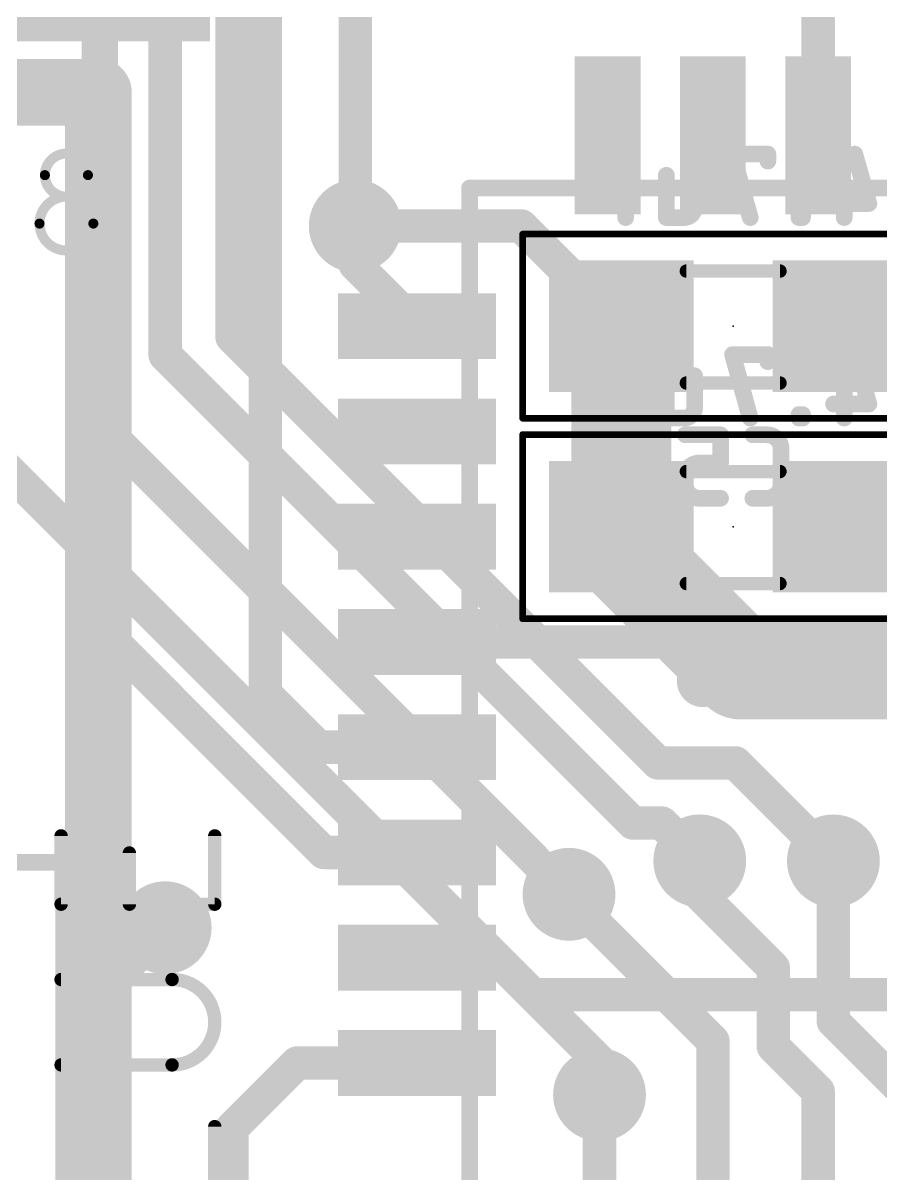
# Model space of a CAD drawing. Extents: x -0.3 to 81.4, y -1.5 to 30.2.
# Drawn here: x 28.89 to 35.41, y 6.26 to 15 of the extents above; entities that cross this region are included whole.
import ezdxf

# ---------------------------------------------------------------- set-up
doc = ezdxf.new("R2010")
doc.units = 0
for name, color, linetype in [('1', 12, 'CONTINUOUS'), ('16', 132, 'CONTINUOUS'), ('18', 110, 'CONTINUOUS'), ('24', 53, 'CONTINUOUS'), ('25', 253, 'CONTINUOUS'), ('26', 253, 'CONTINUOUS'), ('27', 253, 'CONTINUOUS'), ('28', 253, 'CONTINUOUS'), ('40', 132, 'CONTINUOUS'), ('49', 253, 'CONTINUOUS'), ('51', 253, 'CONTINUOUS'), ('52', 253, 'CONTINUOUS')]:
    doc.layers.add(name, color=color, linetype=linetype)

# ---------------------------------------------------------------- blocks, each defined once
blk = doc.blocks.new('RECT')
blk.add_solid([(-0.5, -0.5), (0.5, -0.5), (-0.5, 0.5), (0.5, 0.5)])
blk = doc.blocks.new('ROUNDV')
at = {"const_width": 0.5}
blk.add_lwpolyline([(0, -0.25, 1), (0, 0.25, 1), (0, -0.25)], format="xyb", dxfattribs=at)

msp = doc.modelspace()

# ---------------------------------------------------------------- linework, layer by layer
at = {"layer": '1'}
for points, const_width in [([(30.734, 9.906), (30.734, 18.542)], 0.254), ([(34.936, 14.15), (34.936, 15.356)], 0.254), ([(29.464, 10.414), (29.464, 15.24)], 0.254), ([(29.464, 14.478), (11.938, 14.478)], 0.508), ([(29.464, 0), (29.464, 14.478)], 0.508), ([(31.417, 13.462), (31.417, 13.169)], 0.254), ([(31.417, 13.169), (31.886, 12.7)], 0.254), ([(31.178, 8.7), (29.464, 10.414)], 0.254), ([(35.954, 10.3), (31.886, 10.3)], 0.254), ([(31.14, 9.5), (30.734, 9.906)], 0.254), ([(31.886, 9.5), (31.14, 9.5)], 0.254), ([(31.886, 8.7), (31.178, 8.7)], 0.254), ([(34.036, 8.382), (34.036, 8.636)], 0.254), ([(35.052, 7.4161), (35.052, 8.636)], 0.254), ([(34.136, 7.266), (33.02, 8.382)], 0.254), ([(33.02, 8.382), (33.042, 8.382)], 0.254), ([(34.5948, 7.8232), (34.036, 8.382)], 0.254), ([(29.464, 7.62), (29.972, 8.128)], 0.254), ([(32.486, 7.9), (31.886, 7.9)], 0.254), ([(33.274, 7.112), (32.486, 7.9)], 0.254), ([(34.5948, 7.2267), (34.5948, 7.8232)], 0.254), ([(29.464, 4.572), (29.464, 7.62)], 0.254), ([(35.5311, 6.937), (35.052, 7.4161)], 0.254), ([(34.136, 5.65), (34.136, 7.266)], 0.254), ([(34.936, 6.8855), (34.5948, 7.2267)], 0.254), ([(30.976, 7.1), (30.48, 6.604)], 0.254), ([(31.886, 7.1), (30.976, 7.1)], 0.254), ([(33.274, 6.858), (33.274, 7.112)], 0.254), ([(34.936, 5.65), (34.936, 6.8855)], 0.254), ([(35.989, 6.937), (35.5311, 6.937)], 0.254), ([(30.48, 6.604), (30.48, 4.826)], 0.254)]:
    msp.add_lwpolyline(points, dxfattribs=dict(at, const_width=const_width))
for points, const_width in [([(29.591, 14.478, 1), (29.337, 14.478)], 0.254), ([(29.464, 14.351, 1), (29.464, 14.605)], 0.254), ([(34.8725, 14.15, 1), (34.9995, 14.15)], 0.127), ([(31.4805, 13.462, 1), (31.3535, 13.462)], 0.127), ([(31.4619, 13.2139, 1), (31.3721, 13.1241)], 0.127), ([(31.3535, 13.169, 1), (31.4805, 13.169)], 0.127), ([(31.8411, 12.6551, 1), (31.9309, 12.7449)], 0.127), ([(29.5089, 10.4589, 1), (29.4191, 10.3691)], 0.127), ([(29.4005, 10.414, 1), (29.5275, 10.414)], 0.127), ([(31.886, 10.3635, 1), (31.886, 10.2365)], 0.127), ([(30.7789, 9.9509, 1), (30.6891, 9.8611)], 0.127), ([(30.6705, 9.906, 1), (30.7975, 9.906)], 0.127), ([(31.14, 9.5635, 1), (31.14, 9.4365)], 0.127), ([(31.886, 9.4365, 1), (31.886, 9.5635)], 0.127), ([(31.0951, 9.4551, 1), (31.1849, 9.5449)], 0.127), ([(31.178, 8.7635, 1), (31.178, 8.6365)], 0.127), ([(31.1331, 8.6551, 1), (31.2229, 8.7449)], 0.127), ([(31.886, 8.6365, 1), (31.886, 8.7635)], 0.127), ([(34.0995, 8.636, 1), (33.9725, 8.636)], 0.127), ([(35.1155, 8.636, 1), (34.9885, 8.636)], 0.127), ([(33.0649, 8.4269, 1), (32.9751, 8.3371)], 0.127), ([(33.02, 8.4455, 1), (33.02, 8.3185)], 0.127), ([(33.042, 8.3185, 1), (33.042, 8.4455)], 0.127), ([(34.0809, 8.4269, 1), (33.9911, 8.3371)], 0.127), ([(33.9725, 8.382, 1), (34.0995, 8.382)], 0.127), ([(30.0169, 8.0831, 1), (29.9271, 8.1729)], 0.127), ([(31.886, 7.9635, 1), (31.886, 7.8365)], 0.127), ([(32.5309, 7.9449, 1), (32.4411, 7.8551)], 0.127), ([(32.486, 7.8365, 1), (32.486, 7.9635)], 0.127), ([(34.6583, 7.8232, 1), (34.5313, 7.8232)], 0.127), ([(34.5499, 7.7783, 1), (34.6397, 7.8681)], 0.127), ([(29.5275, 7.62, 1), (29.4005, 7.62)], 0.127), ([(29.4191, 7.6649, 1), (29.5089, 7.5751)], 0.127), ([(35.0969, 7.461, 1), (35.0071, 7.3712)], 0.127), ([(34.9885, 7.4161, 1), (35.1155, 7.4161)], 0.127), ([(34.1995, 7.266, 1), (34.0725, 7.266)], 0.127), ([(34.0911, 7.2211, 1), (34.1809, 7.3109)], 0.127), ([(34.6397, 7.2716, 1), (34.5499, 7.1818)], 0.127), ([(34.5313, 7.2267, 1), (34.6583, 7.2267)], 0.127), ([(30.976, 7.1635, 1), (30.976, 7.0365)], 0.127), ([(31.0209, 7.0551, 1), (30.9311, 7.1449)], 0.127), ([(31.886, 7.0365, 1), (31.886, 7.1635)], 0.127), ([(33.3375, 7.112, 1), (33.2105, 7.112)], 0.127), ([(33.2291, 7.0671, 1), (33.3189, 7.1569)], 0.127), ([(34.9995, 6.8855, 1), (34.8725, 6.8855)], 0.127), ([(35.5311, 7.0005, 1), (35.5311, 6.8735)], 0.127), ([(33.2105, 6.858, 1), (33.3375, 6.858)], 0.127), ([(34.8911, 6.8406, 1), (34.9809, 6.9304)], 0.127), ([(30.5435, 6.604, 1), (30.4165, 6.604)], 0.127), ([(30.4351, 6.6489, 1), (30.5249, 6.5591)], 0.127)]:
    msp.add_lwpolyline(points, format="xyb", dxfattribs=dict(at, const_width=const_width))
at = {"layer": '16'}
for points, const_width in [([(29.972, 18.668), (29.972, 12.4804)], 0.254), ([(30.48, 12.619), (30.48, 17.78)], 0.254), ([(31.417, 13.462), (31.417, 17.193)], 0.254), ([(29.486, 11.938), (29.486, 16.996)], 0.254), ([(25.334, 15.052), (32.766, 7.62)], 0.254), ([(32.678, 13.462), (31.417, 13.462)], 0.254), ([(33.44, 12.7), (32.678, 13.462)], 0.254), ([(33.44, 12.7), (33.44, 11.176)], 0.762), ([(33.7184, 9.3806), (30.48, 12.619)], 0.254), ([(29.972, 12.4804), (30.0064, 12.446)], 0.254), ([(33.529, 8.9234), (30.0064, 12.446)], 0.254), ([(33.042, 8.382), (29.486, 11.938)], 0.254), ([(33.44, 10.9998), (33.44, 11.176)], 0.762), ([(34.348, 10.0918), (33.44, 10.9998)], 0.762), ([(35.932, 10.0918), (34.348, 10.0918)], 0.762), ([(34.3074, 9.3806), (33.7184, 9.3806)], 0.254), ([(35.052, 8.636), (34.3074, 9.3806)], 0.254), ([(33.7486, 8.9234), (33.529, 8.9234)], 0.254), ([(34.036, 8.636), (33.7486, 8.9234)], 0.254), ([(32.766, 7.62), (35.814, 7.62)], 0.254), ([(33.274, 4.826), (33.274, 6.858)], 0.254)]:
    msp.add_lwpolyline(points, dxfattribs=dict(at, const_width=const_width))
for points, const_width in [([(31.417, 13.5255, 1), (31.417, 13.3985)], 0.127), ([(32.7229, 13.5069, 1), (32.6331, 13.4171)], 0.127), ([(32.678, 13.3985, 1), (32.678, 13.5255)], 0.127), ([(31.3535, 13.462, 1), (31.4805, 13.462)], 0.127), ([(33.6305, 12.7, 1), (33.2495, 12.7)], 0.381), ([(33.3951, 12.6551, 1), (33.4849, 12.7449)], 0.127), ([(30.5249, 12.6639, 1), (30.4351, 12.5741)], 0.127), ([(30.0169, 12.5253, 1), (29.9271, 12.4355)], 0.127), ([(30.4165, 12.619, 1), (30.5435, 12.619)], 0.127), ([(29.9085, 12.4804, 1), (30.0355, 12.4804)], 0.127), ([(30.0513, 12.4909, 1), (29.9615, 12.4011)], 0.127), ([(29.9615, 12.4011, 1), (30.0513, 12.4909)], 0.127), ([(29.5309, 11.9829, 1), (29.4411, 11.8931)], 0.127), ([(29.4225, 11.938, 1), (29.5495, 11.938)], 0.127), ([(33.6305, 11.176, 1), (33.2495, 11.176)], 0.381), ([(33.5747, 11.1345, 1), (33.3053, 10.8651)], 0.381), ([(33.2495, 11.176, 1), (33.6305, 11.176)], 0.381), ([(33.2495, 10.9998, 1), (33.6305, 10.9998)], 0.381), ([(34.348, 10.2823, 1), (34.348, 9.9013)], 0.381), ([(34.2133, 9.9571, 1), (34.4827, 10.2265)], 0.381), ([(33.7184, 9.4441, 1), (33.7184, 9.3171)], 0.127), ([(33.6735, 9.3357, 1), (33.7633, 9.4255)], 0.127), ([(34.3523, 9.4255, 1), (34.2625, 9.3357)], 0.127), ([(34.3074, 9.3171, 1), (34.3074, 9.4441)], 0.127), ([(33.529, 8.9869, 1), (33.529, 8.8599)], 0.127), ([(33.4841, 8.8785, 1), (33.5739, 8.9683)], 0.127), ([(33.7935, 8.9683, 1), (33.7037, 8.8785)], 0.127), ([(33.7486, 8.8599, 1), (33.7486, 8.9869)], 0.127), ([(33.9911, 8.5911, 1), (34.0809, 8.6809)], 0.127), ([(35.0071, 8.5911, 1), (35.0969, 8.6809)], 0.127), ([(32.9971, 8.3371, 1), (33.0869, 8.4269)], 0.127), ([(32.766, 7.6835, 1), (32.766, 7.5565)], 0.127), ([(32.7211, 7.5751, 1), (32.8109, 7.6649)], 0.127), ([(33.3375, 6.858, 1), (33.2105, 6.858)], 0.127)]:
    msp.add_lwpolyline(points, format="xyb", dxfattribs=dict(at, const_width=const_width))
at = {"layer": '24'}
for p in [(34.29, 12.7), (34.29, 11.176)]:
    msp.add_point(p, dxfattribs=at)
at = {"layer": '25'}
for points, const_width in [([(29.385, 13.8482, 1), (29.0576, 13.8482)], 0.0762), ([(29.0766, 13.8482, 1), (29.0385, 13.8482)], 0.0381), ([(29.0576, 13.8482, 1), (29.385, 13.8482)], 0.0762), ([(29.0386, 13.8482, 1), (29.0767, 13.8482)], 0.0381), ([(29.404, 13.8482, 1), (29.3659, 13.8482)], 0.0381), ([(29.3659, 13.8482, 1), (29.404, 13.8482)], 0.0381), ([(29.4259, 13.4799, 1), (29.0167, 13.4799)], 0.0762), ([(29.0357, 13.4799, 1), (28.9976, 13.4799)], 0.0381), ([(28.9976, 13.4799, 1), (29.0357, 13.4799)], 0.0381), ([(29.0167, 13.4799, 1), (29.4259, 13.4799)], 0.0762), ([(29.4068, 13.4799, 1), (29.4449, 13.4799)], 0.0381), ([(29.445, 13.4799, 1), (29.4069, 13.4799)], 0.0381)]:
    msp.add_lwpolyline(points, format="xyb", dxfattribs=dict(at, const_width=const_width))
at = {"layer": '26', "const_width": 0.127}
for points in [[(34.194, 11.8745), (33.9259, 11.8745)], [(34.194, 11.66), (34.194, 11.8745)], [(34.5468, 11.8745), (34.4396, 11.8745)], [(34.6541, 11.4991), (34.6541, 11.7673)], [(34.0332, 11.66), (34.194, 11.66)], [(33.9259, 11.4991), (33.9259, 11.5528)], [(34.194, 11.3919), (34.0332, 11.3919)], [(34.4396, 11.3919), (34.5468, 11.3919)], [(34.5468, 10.3505), (34.4396, 10.3505)], [(34.6541, 9.9751), (34.6541, 10.2433)], [(34.194, 10.136), (34.0332, 10.136)], [(34.194, 10.002), (34.194, 10.136)], [(33.9259, 10.0288), (33.9259, 10.002)], [(34.4396, 9.8679), (34.5468, 9.8679)]]:
    msp.add_lwpolyline(points, dxfattribs=at)
at = {"layer": '26'}
for points, const_width in [([(33.9259, 11.9063, 1), (33.9259, 11.8428)], 0.0635), ([(34.2258, 11.8745, 1), (34.1623, 11.8745)], 0.0635), ([(34.194, 11.8428, 1), (34.194, 11.9063)], 0.0635), ([(34.4396, 11.9063, 1), (34.4396, 11.8428)], 0.0635), ([(34.6541, 11.7673, 0.4142), (34.5468, 11.8745)], 0.127), ([(34.5468, 11.9062, 1), (34.5468, 11.8427)], 0.0635), ([(34.5468, 11.8428, 1), (34.5468, 11.9063)], 0.0635), ([(34.6858, 11.7673, 1), (34.6223, 11.7673)], 0.0635), ([(34.0332, 11.66, 0.4142), (33.9259, 11.5528)], 0.127), ([(34.0332, 11.6918, 1), (34.0332, 11.6283)], 0.0635), ([(34.0332, 11.6283, 1), (34.0332, 11.6918)], 0.0635), ([(34.194, 11.6283, 1), (34.194, 11.6918)], 0.0635), ([(34.6223, 11.7673, 1), (34.6858, 11.7673)], 0.0635), ([(34.1623, 11.66, 1), (34.2258, 11.66)], 0.0635), ([(33.9577, 11.5528, 1), (33.8942, 11.5528)], 0.0635), ([(33.8942, 11.5528, 1), (33.9577, 11.5528)], 0.0635), ([(33.9259, 11.4991, 0.4142), (34.0332, 11.3919)], 0.127), ([(33.9577, 11.4991, 1), (33.8942, 11.4991)], 0.0635), ([(34.5468, 11.3919, 0.4142), (34.6541, 11.4991)], 0.127), ([(34.6858, 11.4991, 1), (34.6223, 11.4991)], 0.0635), ([(33.8942, 11.4991, 1), (33.9577, 11.4991)], 0.0635), ([(34.6223, 11.4991, 1), (34.6858, 11.4991)], 0.0635), ([(34.0332, 11.4237, 1), (34.0332, 11.3601)], 0.0635), ([(34.0332, 11.3601, 1), (34.0332, 11.4237)], 0.0635), ([(34.194, 11.3601, 1), (34.194, 11.4237)], 0.0635), ([(34.4396, 11.4237, 1), (34.4396, 11.3601)], 0.0635), ([(34.5468, 11.4237, 1), (34.5468, 11.3601)], 0.0635), ([(34.5468, 11.3601, 1), (34.5468, 11.4237)], 0.0635), ([(34.194, 10.136, 0.4142), (33.9795, 10.3505)], 0.127), ([(33.9795, 10.3822, 1), (33.9795, 10.3187)], 0.0635), ([(34.4396, 10.3823, 1), (34.4396, 10.3187)], 0.0635), ([(34.6541, 10.2433, 0.4142), (34.5468, 10.3505)], 0.127), ([(34.5468, 10.3822, 1), (34.5468, 10.3187)], 0.0635), ([(34.5468, 10.3187, 1), (34.5468, 10.3823)], 0.0635), ([(34.6858, 10.2433, 1), (34.6223, 10.2433)], 0.0635), ([(34.6223, 10.2433, 1), (34.6858, 10.2433)], 0.0635), ([(34.0332, 10.136, 0.4142), (33.9259, 10.0288)], 0.127), ([(34.0332, 10.1678, 1), (34.0332, 10.1043)], 0.0635), ([(34.0332, 10.1043, 1), (34.0332, 10.1678)], 0.0635), ([(34.2258, 10.136, 1), (34.1623, 10.136)], 0.0635), ([(34.1623, 10.136, 1), (34.2258, 10.136)], 0.0635), ([(34.194, 10.1043, 1), (34.194, 10.1678)], 0.0635), ([(33.9577, 10.0288, 1), (33.8942, 10.0288)], 0.0635), ([(33.9259, 10.002, 1), (34.194, 10.002)], 0.127), ([(33.9577, 10.002, 1), (33.8942, 10.002)], 0.0635), ([(33.8942, 10.0288, 1), (33.9577, 10.0288)], 0.0635), ([(34.2258, 10.002, 1), (34.1623, 10.002)], 0.0635), ([(33.8942, 10.002, 1), (33.9577, 10.002)], 0.0635), ([(34.1623, 10.002, 1), (34.2258, 10.002)], 0.0635), ([(34.5468, 9.8679, 0.4142), (34.6541, 9.9751)], 0.127), ([(34.6858, 9.9751, 1), (34.6223, 9.9751)], 0.0635), ([(34.6223, 9.9751, 1), (34.6858, 9.9751)], 0.0635), ([(34.4396, 9.8997, 1), (34.4396, 9.8361)], 0.0635), ([(34.5468, 9.8997, 1), (34.5468, 9.8361)], 0.0635), ([(34.5468, 9.8361, 1), (34.5468, 9.8997)], 0.0635)]:
    msp.add_lwpolyline(points, format="xyb", dxfattribs=dict(at, const_width=const_width))
at = {"layer": '27', "const_width": 0.1016}
for points in [[(29.1808, 8.3067), (29.1808, 8.826)], [(30.3492, 8.826), (30.3492, 8.3067)], [(29.7001, 8.3067), (29.7001, 8.6961)], [(30.3492, 8.3067), (29.1808, 8.3067)], [(30.0246, 7.7343), (29.1808, 7.7343)], [(29.1808, 7.0852), (30.0246, 7.0852)], [(30.3492, 6.0969), (30.3492, 6.6162)]]:
    msp.add_lwpolyline(points, dxfattribs=at)
at = {"layer": '27'}
for points, const_width in [([(29.2062, 8.826, 1), (29.1554, 8.826)], 0.0508), ([(30.3746, 8.826, 1), (30.3238, 8.826)], 0.0508), ([(29.7255, 8.6961, 1), (29.6747, 8.6961)], 0.0508), ([(29.1808, 8.3321, 1), (29.1808, 8.2813)], 0.0508), ([(29.1554, 8.3067, 1), (29.2062, 8.3067)], 0.0508), ([(29.6747, 8.3067, 1), (29.7255, 8.3067)], 0.0508), ([(30.3238, 8.3067, 1), (30.3746, 8.3067)], 0.0508), ([(30.3492, 8.2813, 1), (30.3492, 8.3321)], 0.0508), ([(29.1808, 7.7597, 1), (29.1808, 7.7089)], 0.0508), ([(30.0246, 7.0852, 1), (30.0246, 7.7343)], 0.1016), ([(30.0246, 7.7597, 1), (30.0246, 7.7089)], 0.0508), ([(30.0246, 7.7089, 1), (30.0246, 7.7597)], 0.0508), ([(29.1808, 7.1106, 1), (29.1808, 7.0598)], 0.0508), ([(30.0246, 7.1106, 1), (30.0246, 7.0598)], 0.0508), ([(30.0246, 7.0598, 1), (30.0246, 7.1106)], 0.0508), ([(30.3746, 6.6162, 1), (30.3238, 6.6162)], 0.0508)]:
    msp.add_lwpolyline(points, format="xyb", dxfattribs=dict(at, const_width=const_width))
at = {"layer": '28', "const_width": 0.127}
for points in [[(33.4727, 14.0081), (33.2582, 14.0081)], [(33.4727, 13.5255), (33.4727, 14.0081)], [(34.5537, 14.0081), (34.2856, 14.0081)], [(34.2856, 14.0081), (34.4196, 13.5255)], [(34.5537, 13.9545), (34.5537, 14.0081)], [(35.2145, 14.0081), (35.3218, 13.6327)], [(33.782, 13.5255), (33.782, 13.8472)], [(33.9965, 13.8472), (33.9965, 13.6059)], [(33.4727, 13.7936), (33.2582, 13.7936)], [(35.1341, 13.74), (35.1341, 13.5255)], [(35.3218, 13.6327), (35.0536, 13.6327)], [(33.9161, 13.5255), (33.782, 13.5255)], [(34.8171, 13.5523), (34.7903, 13.5523)], [(34.7903, 13.5523), (34.7903, 13.5255)], [(34.7903, 13.5255), (34.8171, 13.5255)], [(34.8171, 13.5255), (34.8171, 13.5523)], [(33.4727, 12.4841), (33.2582, 12.4841)], [(33.4727, 12.0015), (33.4727, 12.4841)], [(34.5537, 12.4841), (34.2856, 12.4841)], [(34.2856, 12.4841), (34.4196, 12.0015)], [(34.5537, 12.4305), (34.5537, 12.4841)], [(35.2145, 12.4841), (35.3218, 12.1087)], [(33.782, 12.0015), (33.782, 12.3232)], [(33.9965, 12.3232), (33.9965, 12.0819)], [(33.4727, 12.2696), (33.2582, 12.2696)], [(35.1341, 12.216), (35.1341, 12.0015)], [(35.3218, 12.1087), (35.0536, 12.1087)], [(34.8171, 12.0283), (34.7903, 12.0283)], [(34.7903, 12.0283), (34.7903, 12.0015)], [(34.8171, 12.0015), (34.8171, 12.0283)], [(33.9161, 12.0015), (33.782, 12.0015)], [(34.7903, 12.0015), (34.8171, 12.0015)]]:
    msp.add_lwpolyline(points, dxfattribs=at)
at = {"layer": '28'}
for points, const_width in [([(33.2582, 14.0399, 1), (33.2582, 13.9764)], 0.0635), ([(33.5045, 14.0081, 1), (33.441, 14.0081)], 0.0635), ([(33.4727, 13.9764, 1), (33.4727, 14.0399)], 0.0635), ([(34.2856, 14.0399, 1), (34.2856, 13.9764)], 0.0635), ([(34.3162, 14.0166, 1), (34.255, 13.9996)], 0.0635), ([(34.5854, 14.0081, 1), (34.5219, 14.0081)], 0.0635), ([(34.5537, 13.9764, 1), (34.5537, 14.0399)], 0.0635), ([(35.245, 14.0168, 1), (35.184, 13.9994)], 0.0635), ([(33.8138, 13.8472, 1), (33.7503, 13.8472)], 0.0635), ([(34.0283, 13.8472, 1), (33.9648, 13.8472)], 0.0635), ([(34.5219, 13.9545, 1), (34.5854, 13.9545)], 0.0635), ([(33.2582, 13.8254, 1), (33.2582, 13.7619)], 0.0635), ([(33.4727, 13.7619, 1), (33.4727, 13.8254)], 0.0635), ([(35.1658, 13.74, 1), (35.1023, 13.74)], 0.0635), ([(33.9161, 13.5255, 0.4142), (33.9965, 13.6059)], 0.127), ([(34.0283, 13.6059, 1), (33.9648, 13.6059)], 0.0635), ([(35.0536, 13.6645, 1), (35.0536, 13.601)], 0.0635), ([(35.2912, 13.624, 1), (35.3523, 13.6415)], 0.0635), ([(35.3218, 13.601, 1), (35.3218, 13.6645)], 0.0635), ([(33.782, 13.5573, 1), (33.782, 13.4938)], 0.0635), ([(33.9161, 13.5573, 1), (33.9161, 13.4938)], 0.0635), ([(33.9161, 13.4938, 1), (33.9161, 13.5573)], 0.0635), ([(33.9648, 13.6059, 1), (34.0283, 13.6059)], 0.0635), ([(34.389, 13.517, 1), (34.4502, 13.534)], 0.0635), ([(34.822, 13.5523, 1), (34.7585, 13.5523)], 0.0635), ([(34.7903, 13.5841, 1), (34.7903, 13.5206)], 0.0635), ([(34.7903, 13.5573, 1), (34.7903, 13.4938)], 0.0635), ([(34.8488, 13.5523, 1), (34.7853, 13.5523)], 0.0635), ([(34.8171, 13.5206, 1), (34.8171, 13.5841)], 0.0635), ([(34.8171, 13.4938, 1), (34.8171, 13.5573)], 0.0635), ([(33.441, 13.5255, 1), (33.5045, 13.5255)], 0.0635), ([(33.7503, 13.5255, 1), (33.8138, 13.5255)], 0.0635), ([(34.7585, 13.5255, 1), (34.822, 13.5255)], 0.0635), ([(34.7853, 13.5255, 1), (34.8488, 13.5255)], 0.0635), ([(35.1023, 13.5255, 1), (35.1658, 13.5255)], 0.0635), ([(33.2582, 12.5159, 1), (33.2582, 12.4523)], 0.0635), ([(33.5045, 12.4841, 1), (33.441, 12.4841)], 0.0635), ([(33.4727, 12.4523, 1), (33.4727, 12.5159)], 0.0635), ([(34.2856, 12.5159, 1), (34.2856, 12.4523)], 0.0635), ([(34.3162, 12.4926, 1), (34.255, 12.4756)], 0.0635), ([(34.5854, 12.4841, 1), (34.5219, 12.4841)], 0.0635), ([(34.5537, 12.4523, 1), (34.5537, 12.5159)], 0.0635), ([(35.245, 12.4928, 1), (35.184, 12.4754)], 0.0635), ([(34.5219, 12.4305, 1), (34.5854, 12.4305)], 0.0635), ([(33.8138, 12.3232, 1), (33.7503, 12.3232)], 0.0635), ([(34.0283, 12.3232, 1), (33.9648, 12.3232)], 0.0635), ([(33.2582, 12.3014, 1), (33.2582, 12.2379)], 0.0635), ([(33.4727, 12.2379, 1), (33.4727, 12.3014)], 0.0635), ([(35.1658, 12.216, 1), (35.1023, 12.216)], 0.0635), ([(35.0536, 12.1405, 1), (35.0536, 12.077)], 0.0635), ([(35.3218, 12.077, 1), (35.3218, 12.1405)], 0.0635), ([(33.9161, 12.0015, 0.4142), (33.9965, 12.0819)], 0.127), ([(34.0283, 12.0819, 1), (33.9648, 12.0819)], 0.0635), ([(33.9648, 12.0819, 1), (34.0283, 12.0819)], 0.0635), ([(34.822, 12.0283, 1), (34.7585, 12.0283)], 0.0635), ([(34.7903, 12.0601, 1), (34.7903, 11.9966)], 0.0635), ([(34.8488, 12.0283, 1), (34.7853, 12.0283)], 0.0635), ([(34.8171, 11.9966, 1), (34.8171, 12.0601)], 0.0635), ([(35.2912, 12.1, 1), (35.3523, 12.1175)], 0.0635), ([(33.441, 12.0015, 1), (33.5045, 12.0015)], 0.0635), ([(33.782, 12.0333, 1), (33.782, 11.9697)], 0.0635), ([(33.7503, 12.0015, 1), (33.8138, 12.0015)], 0.0635), ([(33.9161, 12.0333, 1), (33.9161, 11.9697)], 0.0635), ([(33.9161, 11.9697, 1), (33.9161, 12.0333)], 0.0635), ([(34.389, 11.993, 1), (34.4502, 12.01)], 0.0635), ([(34.7903, 12.0333, 1), (34.7903, 11.9697)], 0.0635), ([(34.7585, 12.0015, 1), (34.822, 12.0015)], 0.0635), ([(34.7853, 12.0015, 1), (34.8488, 12.0015)], 0.0635), ([(34.8171, 11.9697, 1), (34.8171, 12.0333)], 0.0635), ([(35.1023, 12.0015, 1), (35.1658, 12.0015)], 0.0635)]:
    msp.add_lwpolyline(points, format="xyb", dxfattribs=dict(at, const_width=const_width))
at = {"layer": '40', "const_width": 0.0508}
for points in [[(35.89, 13.4), (32.69, 13.4)], [(32.69, 13.4), (32.69, 12)], [(32.69, 12), (35.89, 12)], [(35.89, 11.876), (32.69, 11.876)], [(32.69, 11.876), (32.69, 10.476)], [(32.69, 10.476), (35.89, 10.476)]]:
    msp.add_lwpolyline(points, dxfattribs=at)
at = {"layer": '40', "const_width": 0.0254}
for points in [[(32.69, 13.4127, 1), (32.69, 13.3873)], [(32.7027, 13.4, 1), (32.6773, 13.4)], [(32.69, 12.0127, 1), (32.69, 11.9873)], [(32.6773, 12, 1), (32.7027, 12)], [(32.69, 11.8887, 1), (32.69, 11.8633)], [(32.7027, 11.876, 1), (32.6773, 11.876)], [(32.69, 10.4887, 1), (32.69, 10.4633)], [(32.6773, 10.476, 1), (32.7027, 10.476)]]:
    msp.add_lwpolyline(points, format="xyb", dxfattribs=at)
at = {"layer": '49', "const_width": 0.127}
for points in [[(21.6, 8.626), (29.2, 8.626)], [(29.2, 8.626), (29.2, 1.026)]]:
    msp.add_lwpolyline(points, dxfattribs=at)
at = {"layer": '49', "const_width": 0.0635}
for points in [[(29.2318, 8.626, 1), (29.1683, 8.626)], [(29.2, 8.5943, 1), (29.2, 8.6578)]]:
    msp.add_lwpolyline(points, format="xyb", dxfattribs=at)
at = {"layer": '51', "const_width": 0.0635}
for points in [[(32.286, 13.7818, 1), (32.286, 13.7182)], [(32.3178, 13.75, 1), (32.2542, 13.75)]]:
    msp.add_lwpolyline(points, format="xyb", dxfattribs=at)
at = {"layer": '51', "const_width": 0.127}
for points in [[(39.986, 13.75), (32.286, 13.75)], [(32.286, 13.75), (32.286, 6.05)]]:
    msp.add_lwpolyline(points, dxfattribs=at)
at = {"layer": '52', "const_width": 0.1016}
for points in [[(33.934, 13.119), (34.646, 13.119)], [(33.934, 12.268), (34.646, 12.268)], [(33.934, 11.595), (34.646, 11.595)], [(33.934, 10.744), (34.646, 10.744)]]:
    msp.add_lwpolyline(points, dxfattribs=at)
at = {"layer": '52', "const_width": 0.0508}
for points in [[(33.934, 13.1444, 1), (33.934, 13.0936)], [(34.646, 13.0936, 1), (34.646, 13.1444)], [(33.934, 12.2934, 1), (33.934, 12.2426)], [(34.646, 12.2426, 1), (34.646, 12.2934)], [(33.934, 11.6204, 1), (33.934, 11.5696)], [(34.646, 11.5696, 1), (34.646, 11.6204)], [(33.934, 10.7694, 1), (33.934, 10.7186)], [(34.646, 10.7186, 1), (34.646, 10.7694)]]:
    msp.add_lwpolyline(points, format="xyb", dxfattribs=at)

# ---------------------------------------------------------------- block references
at = {"layer": '1', "rotation": 180}
for p, xscale, yscale in [((29.464, 15.24), 1.7, 0.75), ((33.336, 14.15), 0.5, 1.2), ((34.136, 14.15), 0.5, 1.2), ((34.936, 14.15), 0.5, 1.2), ((31.886, 12.7), 1.2, 0.5), ((31.886, 11.9), 1.2, 0.5), ((31.886, 11.1), 1.2, 0.5), ((31.886, 10.3), 1.2, 0.5), ((31.886, 9.5), 1.2, 0.5), ((31.886, 8.7), 1.2, 0.5), ((31.886, 7.9), 1.2, 0.5), ((31.886, 7.1), 1.2, 0.5)]:
    msp.add_blockref('RECT', p, dxfattribs=dict(at, xscale=xscale, yscale=yscale))
at = {"layer": '16', "xscale": 1.1}
for p in [(33.44, 12.7), (35.14, 12.7), (33.44, 11.176), (35.14, 11.176)]:
    msp.add_blockref('RECT', p, dxfattribs=at)
at = {"layer": '18', "xscale": 0.7056, "yscale": 0.7056}
for p in [(31.417, 13.462), (31.417, 13.462), (34.036, 8.636), (34.036, 8.636), (35.052, 8.636), (35.052, 8.636), (33.042, 8.382), (33.042, 8.382), (29.972, 8.128), (29.972, 8.128), (33.274, 6.858), (33.274, 6.858)]:
    msp.add_blockref('ROUNDV', p, dxfattribs=at)
at = {"layer": '52', "xscale": 0.5001, "yscale": 0.95}
for p in [(33.7019, 12.6949), (34.8702, 12.6949), (33.7019, 11.1709), (34.8702, 11.1709)]:
    msp.add_blockref('RECT', p, dxfattribs=at)

doc.saveas('drawing.dxf')
